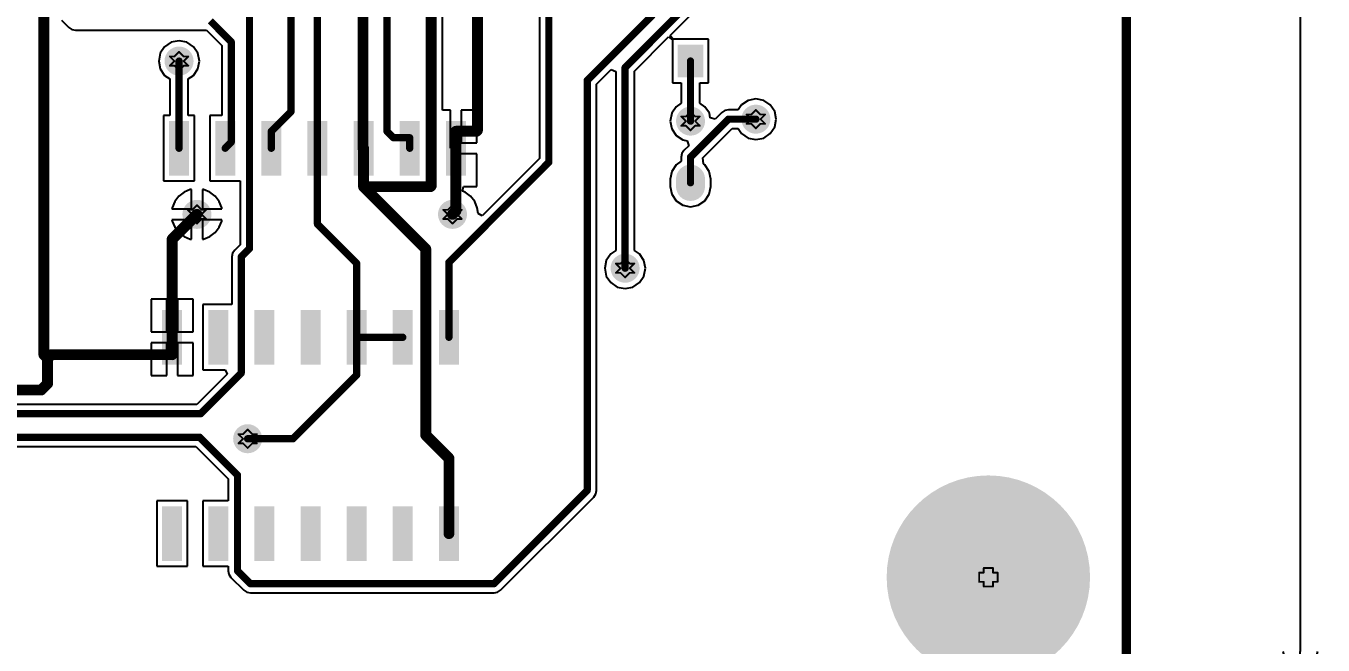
# Model space of a CAD drawing. Header units: millimetres. Extents: x 13 to 607, y 0 to 420.
# Drawn here: x 202 to 273.4, y 229.5 to 263.5 of the extents above; entities that cross this region are included whole.
import ezdxf

# ---------------------------------------------------------------- set-up
doc = ezdxf.new("R2010")
doc.units = ezdxf.units.MM
for name, color, linetype in [('DrillDrawing', 1, 'Continuous'), ('Mechanical1', 6, 'Continuous'), ('PadHoleLayer', 156, 'Continuous'), ('TopLayer', 1, 'Continuous')]:
    doc.layers.add(name, color=color, linetype=linetype)
doc.styles.get("Standard").update_dxf_attribs({"font": 'arial.ttf'})
doc.dimstyles.new('ISO-25', dxfattribs={"dimtxt": 2.5, "dimasz": 3.5, "dimexe": 1.25, "dimexo": 0.625, "dimtad": 1, "dimtxsty": 'Standard', "dimblk": 'OPEN30', "dimcen": 2.5, "dimadec": 0, "dimazin": 0, "dimtfac": 1, "dimtmove": 0, "dimatfit": 3, "dimfxl": 1, "dimarcsym": 0})

# ---------------------------------------------------------------- blocks, each defined once
blk = doc.blocks.new('_Open30')
at = {"color": 0, "linetype": 'ByBlock', "lineweight": -2}
for p, q in [((-1, 0.268), (0, 0)), ((0, 0), (-1, -0.268)), ((0, 0), (-1, 0))]:
    blk.add_line(p, q, dxfattribs=at)
blk = doc.blocks.new('*D21')
at = {"color": 0, "lineweight": -2, "transparency": 16777216}
for p, q in [((263.187, 357.495), (273.379, 357.495)), ((272.129, 353.995), (272.129, 229.135)), ((263.187, 225.635), (273.379, 225.635))]:
    blk.add_line(p, q, dxfattribs=at)
at = {"layer": 'Defpoints', "color": 0, "transparency": 16777216}
for p in [(262.562, 357.495), (262.562, 225.635), (272.129, 225.635)]:
    blk.add_point(p, dxfattribs=at)
at = {"color": 0, "lineweight": -2, "transparency": 16777216, "xscale": 3.5, "yscale": 3.5, "zscale": 3.5}
for p, rotation in [((272.129, 357.495), 90), ((272.129, 225.635), 270)]:
    blk.add_blockref('_Open30', p, dxfattribs=dict(at, rotation=rotation))
at = {"color": 0, "transparency": 16777216, "insert": (268.629, 291.565), "char_height": 2.5, "attachment_point": 5, "rotation": 90}
blk.add_mtext('{\\fGOST type A|b0|i1|c204|p34;\\H2x;66±0,1}', dxfattribs=at)

msp = doc.modelspace()

# ---------------------------------------------------------------- hatches: boundary and pattern name
at = {"layer": 'PadHoleLayer'}
h = msp.add_hatch(color=156, dxfattribs=at)
edge = h.paths.add_edge_path()
edge.add_arc((254.97, 233.227), 3.197, 0, 360)
at = {"layer": 'TopLayer'}
h = msp.add_hatch(color=1, dxfattribs=at)
edge = h.paths.add_edge_path()
edge.add_arc((210.457, 261.592), 0.799, 0, 360)
for points in [[(239.287, 260.698), (237.888, 260.698), (237.888, 262.496), (239.287, 262.496)], [(211.007, 255.303), (209.908, 255.303), (209.908, 258.3), (211.007, 258.3)], [(213.544, 255.303), (212.445, 255.303), (212.445, 258.3), (213.544, 258.3)], [(216.081, 255.303), (214.983, 255.303), (214.983, 258.3), (216.081, 258.3)], [(218.619, 255.303), (217.52, 255.303), (217.52, 258.3), (218.619, 258.3)], [(221.156, 255.303), (220.057, 255.303), (220.057, 258.3), (221.156, 258.3)], [(223.693, 255.303), (222.594, 255.303), (222.594, 258.3), (223.693, 258.3)], [(226.231, 255.303), (225.132, 255.303), (225.132, 258.3), (226.231, 258.3)], [(209.528, 247.911), (210.627, 247.911), (210.627, 244.914), (209.528, 244.914)], [(212.066, 247.911), (213.164, 247.911), (213.164, 244.914), (212.066, 244.914)], [(214.603, 247.911), (215.702, 247.911), (215.702, 244.914), (214.603, 244.914)], [(217.14, 247.911), (218.239, 247.911), (218.239, 244.914), (217.14, 244.914)], [(219.678, 247.911), (220.776, 247.911), (220.776, 244.914), (219.678, 244.914)], [(222.215, 247.911), (223.314, 247.911), (223.314, 244.914), (222.215, 244.914)], [(224.752, 247.911), (225.851, 247.911), (225.851, 244.914), (224.752, 244.914)], [(209.528, 237.123), (210.627, 237.123), (210.627, 234.126), (209.528, 234.126)], [(212.066, 237.123), (213.164, 237.123), (213.164, 234.126), (212.066, 234.126)], [(214.603, 237.123), (215.702, 237.123), (215.702, 234.126), (214.603, 234.126)], [(217.14, 237.123), (218.239, 237.123), (218.239, 234.126), (217.14, 234.126)], [(219.678, 237.123), (220.776, 237.123), (220.776, 234.126), (219.678, 234.126)], [(222.215, 237.123), (223.314, 237.123), (223.314, 234.126), (222.215, 234.126)], [(224.752, 237.123), (225.851, 237.123), (225.851, 234.126), (224.752, 234.126)]]:
    msp.add_hatch(color=1, dxfattribs=at).paths.add_polyline_path(points)
h = msp.add_hatch(color=1, dxfattribs=at)
edge = h.paths.add_edge_path()
edge.add_arc((238.589, 258.293), 0.799, 0, 360)
h = msp.add_hatch(color=1, dxfattribs=at)
edge = h.paths.add_edge_path()
edge.add_arc((242.184, 258.4), 0.799, 0, 360)
h = msp.add_hatch(color=1, dxfattribs=at)
edge = h.paths.add_edge_path()
edge.add_arc((238.588, 255.103), 0.799, 0, 180)
edge.add_line((237.788, 255.103), (237.788, 254.704))
edge.add_arc((238.588, 254.704), 0.799, 180, 360)
edge.add_line((239.387, 254.704), (239.387, 255.103))
h = msp.add_hatch(color=1, dxfattribs=at)
edge = h.paths.add_edge_path()
edge.add_arc((211.44, 253.168), 0.799, 0, 360)
h = msp.add_hatch(color=1, dxfattribs=at)
edge = h.paths.add_edge_path()
edge.add_arc((225.497, 253.168), 0.799, 0, 360)
h = msp.add_hatch(color=1, dxfattribs=at)
edge = h.paths.add_edge_path()
edge.add_arc((234.991, 250.209), 0.799, 0, 360)
h = msp.add_hatch(color=1, dxfattribs=at)
edge = h.paths.add_edge_path()
edge.add_arc((214.231, 240.837), 0.799, 0, 360)
h = msp.add_hatch(color=1, dxfattribs=at)
edge = h.paths.add_edge_path()
edge.add_arc((254.97, 233.227), 5.594, 0, 360)

# ---------------------------------------------------------------- linework, layer by layer
at = {"layer": 'DrillDrawing', "const_width": 0.101}
for points in [[(209.95, 261.846), (210.204, 261.592)], [(209.95, 261.846), (210.204, 261.846)], [(210.204, 261.846), (210.457, 262.099)], [(210.457, 262.099), (210.711, 261.846)], [(210.711, 261.846), (210.965, 261.846)], [(210.711, 261.592), (210.965, 261.846)], [(209.95, 261.338), (210.204, 261.592)], [(209.95, 261.338), (210.204, 261.338)], [(210.204, 261.338), (210.457, 261.084)], [(210.457, 261.084), (210.711, 261.338)], [(210.711, 261.592), (210.965, 261.338)], [(210.711, 261.338), (210.965, 261.338)], [(238.082, 258.547), (238.335, 258.293)], [(238.082, 258.547), (238.335, 258.547)], [(238.082, 258.04), (238.335, 258.293)], [(238.335, 258.547), (238.589, 258.801)], [(238.589, 258.801), (238.843, 258.547)], [(238.843, 258.547), (239.097, 258.547)], [(238.843, 258.293), (239.097, 258.547)], [(238.843, 258.293), (239.097, 258.04)], [(241.676, 258.654), (241.93, 258.4)], [(241.676, 258.654), (241.93, 258.654)], [(241.676, 258.146), (241.93, 258.4)], [(241.93, 258.654), (242.184, 258.907)], [(242.184, 258.907), (242.437, 258.654)], [(242.437, 258.654), (242.691, 258.654)], [(242.437, 258.4), (242.691, 258.654)], [(242.437, 258.4), (242.691, 258.146)], [(238.082, 258.04), (238.335, 258.04)], [(238.335, 258.04), (238.589, 257.786)], [(238.589, 257.786), (238.843, 258.04)], [(238.843, 258.04), (239.097, 258.04)], [(241.676, 258.146), (241.93, 258.146)], [(241.93, 258.146), (242.184, 257.893)], [(242.184, 257.893), (242.437, 258.146)], [(242.437, 258.146), (242.691, 258.146)], [(210.932, 253.422), (211.186, 253.168)], [(210.932, 253.422), (211.186, 253.422)], [(211.186, 253.422), (211.44, 253.675)], [(211.44, 253.675), (211.694, 253.422)], [(211.694, 253.422), (211.947, 253.422)], [(211.694, 253.168), (211.947, 253.422)], [(224.989, 253.422), (225.243, 253.168)], [(224.989, 253.422), (225.243, 253.422)], [(225.243, 253.422), (225.497, 253.675)], [(225.497, 253.675), (225.75, 253.422)], [(225.75, 253.422), (226.004, 253.422)], [(225.75, 253.168), (226.004, 253.422)], [(210.932, 252.914), (211.186, 253.168)], [(210.932, 252.914), (211.186, 252.914)], [(211.186, 252.914), (211.44, 252.66)], [(211.44, 252.66), (211.694, 252.914)], [(211.694, 253.168), (211.947, 252.914)], [(211.694, 252.914), (211.947, 252.914)], [(224.989, 252.914), (225.243, 253.168)], [(224.989, 252.914), (225.243, 252.914)], [(225.243, 252.914), (225.497, 252.66)], [(225.497, 252.66), (225.75, 252.914)], [(225.75, 253.168), (226.004, 252.914)], [(225.75, 252.914), (226.004, 252.914)], [(234.484, 250.462), (234.738, 250.209)], [(234.484, 250.462), (234.738, 250.462)], [(234.738, 250.462), (234.991, 250.716)], [(234.991, 250.716), (235.245, 250.462)], [(235.245, 250.462), (235.499, 250.462)], [(235.245, 250.209), (235.499, 250.462)], [(234.484, 249.955), (234.738, 250.209)], [(234.484, 249.955), (234.738, 249.955)], [(234.738, 249.955), (234.991, 249.701)], [(234.991, 249.701), (235.245, 249.955)], [(235.245, 250.209), (235.499, 249.955)], [(235.245, 249.955), (235.499, 249.955)], [(213.723, 241.09), (213.977, 240.837)], [(213.723, 241.09), (213.977, 241.09)], [(213.977, 241.09), (214.231, 241.344)], [(214.231, 241.344), (214.485, 241.09)], [(214.485, 241.09), (214.738, 241.09)], [(214.485, 240.837), (214.738, 241.09)], [(213.723, 240.583), (213.977, 240.837)], [(213.723, 240.583), (213.977, 240.583)], [(213.977, 240.583), (214.231, 240.329)], [(214.231, 240.329), (214.485, 240.583)], [(214.485, 240.837), (214.738, 240.583)], [(214.485, 240.583), (214.738, 240.583)], [(254.463, 232.973), (254.463, 233.48)], [(254.463, 233.48), (254.716, 233.48)], [(254.716, 233.48), (254.716, 233.734)], [(254.716, 233.734), (255.224, 233.734)], [(255.224, 233.48), (255.224, 233.734)], [(255.224, 233.48), (255.478, 233.48)], [(255.478, 232.973), (255.478, 233.48)], [(254.463, 232.973), (254.716, 232.973)], [(254.716, 232.719), (254.716, 232.973)], [(254.716, 232.719), (255.224, 232.719)], [(255.224, 232.973), (255.478, 232.973)], [(255.224, 232.719), (255.224, 232.973)]]:
    msp.add_lwpolyline(points, dxfattribs=at)
at = {"layer": 'DrillDrawing', "const_width": 0.0507}
for points in [[(209.924, 261.846, 1), (209.975, 261.846, 1)], [(209.924, 261.846, 1), (209.975, 261.846, 1)], [(210.178, 261.846, 1), (210.229, 261.846, 1)], [(210.178, 261.846, 1), (210.229, 261.846, 1)], [(210.432, 262.099, 1), (210.483, 262.099, 1)], [(210.432, 262.099, 1), (210.483, 262.099, 1)], [(210.686, 261.846, 1), (210.736, 261.846, 1)], [(210.686, 261.846, 1), (210.736, 261.846, 1)], [(210.939, 261.846, 1), (210.99, 261.846, 1)], [(210.939, 261.846, 1), (210.99, 261.846, 1)], [(209.924, 261.338, 1), (209.975, 261.338, 1)], [(209.924, 261.338, 1), (209.975, 261.338, 1)], [(210.178, 261.592, 1), (210.229, 261.592, 1)], [(210.178, 261.592, 1), (210.229, 261.592, 1)], [(210.178, 261.338, 1), (210.229, 261.338, 1)], [(210.178, 261.338, 1), (210.229, 261.338, 1)], [(210.432, 261.084, 1), (210.483, 261.084, 1)], [(210.432, 261.084, 1), (210.483, 261.084, 1)], [(210.686, 261.592, 1), (210.736, 261.592, 1)], [(210.686, 261.592, 1), (210.736, 261.592, 1)], [(210.686, 261.338, 1), (210.736, 261.338, 1)], [(210.686, 261.338, 1), (210.736, 261.338, 1)], [(210.939, 261.338, 1), (210.99, 261.338, 1)], [(210.939, 261.338, 1), (210.99, 261.338, 1)], [(238.056, 258.547, 1), (238.107, 258.547, 1)], [(238.056, 258.547, 1), (238.107, 258.547, 1)], [(238.31, 258.547, 1), (238.361, 258.547, 1)], [(238.31, 258.547, 1), (238.361, 258.547, 1)], [(238.31, 258.293, 1), (238.361, 258.293, 1)], [(238.31, 258.293, 1), (238.361, 258.293, 1)], [(238.564, 258.801, 1), (238.615, 258.801, 1)], [(238.564, 258.801, 1), (238.615, 258.801, 1)], [(238.817, 258.547, 1), (238.868, 258.547, 1)], [(238.817, 258.547, 1), (238.868, 258.547, 1)], [(238.817, 258.293, 1), (238.868, 258.293, 1)], [(238.817, 258.293, 1), (238.868, 258.293, 1)], [(239.071, 258.547, 1), (239.122, 258.547, 1)], [(239.071, 258.547, 1), (239.122, 258.547, 1)], [(241.651, 258.654, 1), (241.702, 258.654, 1)], [(241.651, 258.654, 1), (241.702, 258.654, 1)], [(241.905, 258.654, 1), (241.955, 258.654, 1)], [(241.905, 258.654, 1), (241.955, 258.654, 1)], [(241.905, 258.4, 1), (241.955, 258.4, 1)], [(241.905, 258.4, 1), (241.955, 258.4, 1)], [(242.158, 258.907, 1), (242.209, 258.907, 1)], [(242.158, 258.907, 1), (242.209, 258.907, 1)], [(242.412, 258.654, 1), (242.463, 258.654, 1)], [(242.412, 258.654, 1), (242.463, 258.654, 1)], [(242.412, 258.4, 1), (242.463, 258.4, 1)], [(242.412, 258.4, 1), (242.463, 258.4, 1)], [(242.666, 258.654, 1), (242.717, 258.654, 1)], [(242.666, 258.654, 1), (242.717, 258.654, 1)], [(238.056, 258.04, 1), (238.107, 258.04, 1)], [(238.056, 258.04, 1), (238.107, 258.04, 1)], [(238.31, 258.04, 1), (238.361, 258.04, 1)], [(238.31, 258.04, 1), (238.361, 258.04, 1)], [(238.564, 257.786, 1), (238.615, 257.786, 1)], [(238.564, 257.786, 1), (238.615, 257.786, 1)], [(238.817, 258.04, 1), (238.868, 258.04, 1)], [(238.817, 258.04, 1), (238.868, 258.04, 1)], [(239.071, 258.04, 1), (239.122, 258.04, 1)], [(239.071, 258.04, 1), (239.122, 258.04, 1)], [(241.651, 258.146, 1), (241.702, 258.146, 1)], [(241.651, 258.146, 1), (241.702, 258.146, 1)], [(241.905, 258.146, 1), (241.955, 258.146, 1)], [(241.905, 258.146, 1), (241.955, 258.146, 1)], [(242.158, 257.893, 1), (242.209, 257.893, 1)], [(242.158, 257.893, 1), (242.209, 257.893, 1)], [(242.412, 258.146, 1), (242.463, 258.146, 1)], [(242.412, 258.146, 1), (242.463, 258.146, 1)], [(242.666, 258.146, 1), (242.717, 258.146, 1)], [(242.666, 258.146, 1), (242.717, 258.146, 1)], [(210.907, 253.422, 1), (210.958, 253.422, 1)], [(210.907, 253.422, 1), (210.958, 253.422, 1)], [(211.161, 253.422, 1), (211.212, 253.422, 1)], [(211.161, 253.422, 1), (211.212, 253.422, 1)], [(211.415, 253.675, 1), (211.465, 253.675, 1)], [(211.415, 253.675, 1), (211.465, 253.675, 1)], [(211.668, 253.422, 1), (211.719, 253.422, 1)], [(211.668, 253.422, 1), (211.719, 253.422, 1)], [(211.922, 253.422, 1), (211.973, 253.422, 1)], [(211.922, 253.422, 1), (211.973, 253.422, 1)], [(224.964, 253.422, 1), (225.015, 253.422, 1)], [(224.964, 253.422, 1), (225.015, 253.422, 1)], [(225.217, 253.422, 1), (225.268, 253.422, 1)], [(225.217, 253.422, 1), (225.268, 253.422, 1)], [(225.471, 253.675, 1), (225.522, 253.675, 1)], [(225.471, 253.675, 1), (225.522, 253.675, 1)], [(225.725, 253.422, 1), (225.776, 253.422, 1)], [(225.725, 253.422, 1), (225.776, 253.422, 1)], [(225.979, 253.422, 1), (226.029, 253.422, 1)], [(225.979, 253.422, 1), (226.029, 253.422, 1)], [(210.907, 252.914, 1), (210.958, 252.914, 1)], [(210.907, 252.914, 1), (210.958, 252.914, 1)], [(211.161, 253.168, 1), (211.212, 253.168, 1)], [(211.161, 253.168, 1), (211.212, 253.168, 1)], [(211.161, 252.914, 1), (211.212, 252.914, 1)], [(211.161, 252.914, 1), (211.212, 252.914, 1)], [(211.415, 252.66, 1), (211.465, 252.66, 1)], [(211.415, 252.66, 1), (211.465, 252.66, 1)], [(211.668, 253.168, 1), (211.719, 253.168, 1)], [(211.668, 253.168, 1), (211.719, 253.168, 1)], [(211.668, 252.914, 1), (211.719, 252.914, 1)], [(211.668, 252.914, 1), (211.719, 252.914, 1)], [(211.922, 252.914, 1), (211.973, 252.914, 1)], [(211.922, 252.914, 1), (211.973, 252.914, 1)], [(224.964, 252.914, 1), (225.015, 252.914, 1)], [(224.964, 252.914, 1), (225.015, 252.914, 1)], [(225.217, 253.168, 1), (225.268, 253.168, 1)], [(225.217, 253.168, 1), (225.268, 253.168, 1)], [(225.217, 252.914, 1), (225.268, 252.914, 1)], [(225.217, 252.914, 1), (225.268, 252.914, 1)], [(225.471, 252.66, 1), (225.522, 252.66, 1)], [(225.471, 252.66, 1), (225.522, 252.66, 1)], [(225.725, 253.168, 1), (225.776, 253.168, 1)], [(225.725, 253.168, 1), (225.776, 253.168, 1)], [(225.725, 252.914, 1), (225.776, 252.914, 1)], [(225.725, 252.914, 1), (225.776, 252.914, 1)], [(225.979, 252.914, 1), (226.029, 252.914, 1)], [(225.979, 252.914, 1), (226.029, 252.914, 1)], [(234.459, 250.462, 1), (234.509, 250.462, 1)], [(234.459, 250.462, 1), (234.509, 250.462, 1)], [(234.712, 250.462, 1), (234.763, 250.462, 1)], [(234.712, 250.462, 1), (234.763, 250.462, 1)], [(234.966, 250.716, 1), (235.017, 250.716, 1)], [(234.966, 250.716, 1), (235.017, 250.716, 1)], [(235.22, 250.462, 1), (235.27, 250.462, 1)], [(235.22, 250.462, 1), (235.27, 250.462, 1)], [(235.473, 250.462, 1), (235.524, 250.462, 1)], [(235.473, 250.462, 1), (235.524, 250.462, 1)], [(234.459, 249.955, 1), (234.509, 249.955, 1)], [(234.459, 249.955, 1), (234.509, 249.955, 1)], [(234.712, 250.209, 1), (234.763, 250.209, 1)], [(234.712, 250.209, 1), (234.763, 250.209, 1)], [(234.712, 249.955, 1), (234.763, 249.955, 1)], [(234.712, 249.955, 1), (234.763, 249.955, 1)], [(234.966, 249.701, 1), (235.017, 249.701, 1)], [(234.966, 249.701, 1), (235.017, 249.701, 1)], [(235.22, 250.209, 1), (235.27, 250.209, 1)], [(235.22, 250.209, 1), (235.27, 250.209, 1)], [(235.22, 249.955, 1), (235.27, 249.955, 1)], [(235.22, 249.955, 1), (235.27, 249.955, 1)], [(235.473, 249.955, 1), (235.524, 249.955, 1)], [(235.473, 249.955, 1), (235.524, 249.955, 1)], [(213.698, 241.09, 1), (213.749, 241.09, 1)], [(213.698, 241.09, 1), (213.749, 241.09, 1)], [(213.952, 241.09, 1), (214.003, 241.09, 1)], [(213.952, 241.09, 1), (214.003, 241.09, 1)], [(214.206, 241.344, 1), (214.256, 241.344, 1)], [(214.206, 241.344, 1), (214.256, 241.344, 1)], [(214.459, 241.09, 1), (214.51, 241.09, 1)], [(214.459, 241.09, 1), (214.51, 241.09, 1)], [(214.713, 241.09, 1), (214.764, 241.09, 1)], [(214.713, 241.09, 1), (214.764, 241.09, 1)], [(213.698, 240.583, 1), (213.749, 240.583, 1)], [(213.698, 240.583, 1), (213.749, 240.583, 1)], [(213.952, 240.837, 1), (214.003, 240.837, 1)], [(213.952, 240.837, 1), (214.003, 240.837, 1)], [(213.952, 240.583, 1), (214.003, 240.583, 1)], [(213.952, 240.583, 1), (214.003, 240.583, 1)], [(214.459, 240.837, 1), (214.51, 240.837, 1)], [(214.459, 240.837, 1), (214.51, 240.837, 1)], [(214.459, 240.583, 1), (214.51, 240.583, 1)], [(214.459, 240.583, 1), (214.51, 240.583, 1)], [(214.713, 240.583, 1), (214.764, 240.583, 1)], [(214.713, 240.583, 1), (214.764, 240.583, 1)], [(214.206, 240.329, 1), (214.256, 240.329, 1)], [(214.206, 240.329, 1), (214.256, 240.329, 1)], [(254.437, 233.48, 1), (254.488, 233.48, 1)], [(254.437, 233.48, 1), (254.488, 233.48, 1)], [(254.691, 233.734, 1), (254.742, 233.734, 1)], [(254.691, 233.734, 1), (254.742, 233.734, 1)], [(254.691, 233.48, 1), (254.742, 233.48, 1)], [(254.691, 233.48, 1), (254.742, 233.48, 1)], [(255.199, 233.734, 1), (255.249, 233.734, 1)], [(255.199, 233.734, 1), (255.249, 233.734, 1)], [(255.199, 233.48, 1), (255.249, 233.48, 1)], [(255.199, 233.48, 1), (255.249, 233.48, 1)], [(255.452, 233.48, 1), (255.503, 233.48, 1)], [(255.452, 233.48, 1), (255.503, 233.48, 1)], [(254.437, 232.973, 1), (254.488, 232.973, 1)], [(254.437, 232.973, 1), (254.488, 232.973, 1)], [(254.691, 232.973, 1), (254.742, 232.973, 1)], [(254.691, 232.973, 1), (254.742, 232.973, 1)], [(254.691, 232.719, 1), (254.742, 232.719, 1)], [(254.691, 232.719, 1), (254.742, 232.719, 1)], [(255.199, 232.973, 1), (255.249, 232.973, 1)], [(255.199, 232.973, 1), (255.249, 232.973, 1)], [(255.199, 232.719, 1), (255.249, 232.719, 1)], [(255.199, 232.719, 1), (255.249, 232.719, 1)], [(255.452, 232.973, 1), (255.503, 232.973, 1)], [(255.452, 232.973, 1), (255.503, 232.973, 1)]]:
    msp.add_lwpolyline(points, format="xyb", close=True, dxfattribs=at)
at = {"layer": 'Mechanical1', "const_width": 0.507}
msp.add_lwpolyline([(262.562, 225.635), (262.562, 357.495)], dxfattribs=at)
at = {"layer": 'TopLayer'}
for p, q in [((262.562, 357.495), (262.562, 231.628)), ((230.287, 275.124), (230.287, 256.241)), ((237.466, 262.998), (244.742, 270.274)), ((224.941, 258.899), (224.941, 265.792)), ((203.997, 263.842), (204.396, 263.443)), ((204.396, 263.443), (204.561, 263.332)), ((204.561, 263.332), (204.756, 263.294)), ((204.756, 263.294), (211.968, 263.294)), ((211.968, 263.294), (212.818, 262.443)), ((210.029, 262.627), (209.665, 262.384)), ((210.457, 262.712), (210.029, 262.627)), ((210.886, 262.627), (210.457, 262.712)), ((211.25, 262.384), (210.886, 262.627)), ((235.501, 261.033), (237.386, 262.918)), ((237.386, 262.918), (237.589, 262.762)), ((237.622, 262.795), (237.466, 262.998)), ((237.589, 262.762), (237.589, 262.555)), ((237.589, 262.555), (237.589, 260.398)), ((237.84, 262.795), (237.622, 262.795)), ((239.586, 262.795), (237.84, 262.795)), ((239.586, 260.398), (239.586, 262.795)), ((209.422, 262.021), (209.337, 261.592)), ((209.665, 262.384), (209.422, 262.021)), ((211.492, 262.021), (211.25, 262.384)), ((211.578, 261.592), (211.492, 262.021)), ((212.818, 262.443), (212.818, 258.6)), ((209.337, 261.592), (209.422, 261.163)), ((209.422, 261.163), (209.665, 260.8)), ((211.25, 260.8), (211.492, 261.163)), ((211.492, 261.163), (211.578, 261.592)), ((233.415, 260.315), (234.228, 261.129)), ((234.228, 261.129), (234.482, 261.024)), ((209.665, 260.8), (209.948, 260.611)), ((209.948, 260.611), (209.948, 258.6)), ((210.967, 260.611), (211.25, 260.8)), ((210.967, 258.6), (210.967, 260.611)), ((234.482, 261.024), (234.482, 251.19)), ((235.501, 251.19), (235.501, 261.033)), ((233.415, 237.995), (233.415, 260.315)), ((237.589, 260.398), (238.078, 260.398)), ((238.078, 260.398), (238.078, 259.274)), ((239.097, 259.276), (239.097, 260.398)), ((239.097, 260.398), (239.586, 260.398)), ((237.797, 259.086), (237.554, 258.722)), ((238.078, 259.274), (237.797, 259.086)), ((239.381, 259.086), (239.097, 259.276)), ((239.624, 258.722), (239.381, 259.086)), ((241.392, 259.192), (241.202, 258.909)), ((241.755, 259.435), (241.392, 259.192)), ((242.184, 259.52), (241.755, 259.435)), ((242.612, 259.435), (242.184, 259.52)), ((242.976, 259.192), (242.612, 259.435)), ((243.219, 258.829), (242.976, 259.192)), ((209.948, 258.6), (209.608, 258.6)), ((209.608, 258.6), (209.608, 255.004)), ((211.306, 258.6), (210.967, 258.6)), ((211.306, 255.004), (211.306, 258.6)), ((212.818, 258.6), (212.146, 258.6)), ((212.146, 258.6), (212.146, 255.004)), ((225.382, 258.899), (224.941, 258.899)), ((225.382, 256.802), (225.382, 258.899)), ((226.83, 258.899), (225.981, 258.899)), ((225.981, 258.899), (225.981, 257.101)), ((226.83, 257.101), (226.83, 258.899)), ((237.554, 258.722), (237.469, 258.293)), ((237.469, 258.293), (237.554, 257.865)), ((239.673, 258.478), (239.624, 258.722)), ((239.948, 258.395), (239.673, 258.478)), ((240.313, 258.76), (239.948, 258.395)), ((240.478, 258.871), (240.313, 258.76)), ((240.673, 258.909), (240.478, 258.871)), ((241.202, 258.909), (240.673, 258.909)), ((243.304, 258.4), (243.219, 258.829)), ((243.219, 257.971), (243.304, 258.4)), ((237.554, 257.865), (237.797, 257.501)), ((239.269, 256.275), (240.884, 257.891)), ((240.884, 257.891), (241.202, 257.891)), ((241.202, 257.891), (241.392, 257.608)), ((241.392, 257.608), (241.755, 257.365)), ((242.612, 257.365), (242.976, 257.608)), ((242.976, 257.608), (243.219, 257.971)), ((225.981, 257.101), (226.83, 257.101)), ((237.797, 257.501), (238.16, 257.258)), ((238.16, 257.258), (238.404, 257.21)), ((238.488, 256.934), (238.227, 256.674)), ((238.404, 257.21), (238.488, 256.934)), ((241.755, 257.365), (242.184, 257.28)), ((242.184, 257.28), (242.612, 257.365)), ((225.681, 256.802), (225.382, 256.802)), ((225.681, 256.502), (225.681, 256.802)), ((226.83, 256.502), (225.681, 256.502)), ((226.83, 254.704), (226.83, 256.502)), ((230.287, 256.241), (227.126, 253.081)), ((238.117, 256.509), (238.078, 256.314)), ((238.078, 256.314), (238.078, 256.085)), ((238.227, 256.674), (238.117, 256.509)), ((239.301, 255.948), (239.269, 256.275)), ((237.552, 255.532), (237.467, 255.103)), ((237.795, 255.896), (237.552, 255.532)), ((238.078, 256.085), (237.795, 255.896)), ((239.38, 255.896), (239.301, 255.948)), ((239.623, 255.532), (239.38, 255.896)), ((239.708, 255.103), (239.623, 255.532)), ((209.608, 255.004), (211.306, 255.004)), ((212.146, 255.004), (213.823, 255.004)), ((213.823, 255.004), (213.823, 251.501)), ((226.056, 254.45), (226.106, 254.704)), ((226.106, 254.704), (226.83, 254.704)), ((237.467, 255.103), (237.467, 254.704)), ((237.467, 254.704), (237.552, 254.275)), ((239.623, 254.275), (239.708, 254.704)), ((239.708, 254.704), (239.708, 255.103)), ((210.442, 254.165), (210.218, 253.873)), ((210.735, 254.39), (210.442, 254.165)), ((211.075, 254.53), (210.735, 254.39)), ((211.14, 254.539), (211.075, 254.53)), ((211.14, 253.468), (211.14, 254.539)), ((211.805, 254.53), (211.74, 254.539)), ((211.74, 254.539), (211.74, 253.468)), ((212.145, 254.39), (211.805, 254.53)), ((212.437, 254.165), (212.145, 254.39)), ((212.661, 253.873), (212.437, 254.165)), ((226.202, 254.39), (226.056, 254.45)), ((226.494, 254.165), (226.202, 254.39)), ((226.718, 253.873), (226.494, 254.165)), ((237.552, 254.275), (237.795, 253.912)), ((239.38, 253.912), (239.623, 254.275)), ((210.077, 253.533), (210.069, 253.468)), ((210.069, 253.468), (211.14, 253.468)), ((210.218, 253.873), (210.077, 253.533)), ((211.74, 253.468), (212.811, 253.468)), ((212.802, 253.533), (212.661, 253.873)), ((212.811, 253.468), (212.802, 253.533)), ((226.859, 253.533), (226.718, 253.873)), ((226.901, 253.214), (226.859, 253.533)), ((237.795, 253.912), (238.159, 253.669)), ((238.159, 253.669), (238.588, 253.584)), ((238.588, 253.584), (239.016, 253.669)), ((239.016, 253.669), (239.38, 253.912)), ((211.14, 252.868), (210.069, 252.868)), ((210.069, 252.868), (210.077, 252.803)), ((210.077, 252.803), (210.218, 252.463)), ((211.14, 251.797), (211.14, 252.868)), ((212.811, 252.868), (211.74, 252.868)), ((211.74, 252.868), (211.74, 251.797)), ((212.661, 252.463), (212.802, 252.803)), ((212.802, 252.803), (212.811, 252.868)), ((227.126, 253.081), (226.901, 253.214)), ((210.218, 252.463), (210.442, 252.171)), ((210.442, 252.171), (210.735, 251.946)), ((210.735, 251.946), (211.075, 251.805)), ((211.805, 251.805), (212.145, 251.946)), ((212.145, 251.946), (212.437, 252.171)), ((212.437, 252.171), (212.661, 252.463)), ((211.075, 251.805), (211.14, 251.797)), ((211.74, 251.797), (211.805, 251.805)), ((213.516, 251.194), (213.405, 251.029)), ((213.823, 251.501), (213.516, 251.194)), ((234.482, 251.19), (234.199, 251.001)), ((235.784, 251.001), (235.501, 251.19)), ((213.405, 251.029), (213.366, 250.834)), ((213.366, 250.834), (213.366, 248.211)), ((233.956, 250.637), (233.871, 250.209)), ((234.199, 251.001), (233.956, 250.637)), ((236.026, 250.637), (235.784, 251.001)), ((236.112, 250.209), (236.026, 250.637)), ((233.871, 250.209), (233.956, 249.78)), ((233.956, 249.78), (234.199, 249.416)), ((235.784, 249.416), (236.026, 249.78)), ((236.026, 249.78), (236.112, 250.209)), ((234.199, 249.416), (234.563, 249.174)), ((234.563, 249.174), (234.991, 249.088)), ((234.991, 249.088), (235.42, 249.174)), ((235.42, 249.174), (235.784, 249.416)), ((209.778, 248.51), (208.929, 248.51)), ((208.929, 248.51), (208.929, 246.712)), ((209.778, 246.712), (209.778, 248.51)), ((211.227, 248.51), (210.377, 248.51)), ((210.377, 248.51), (210.377, 246.712)), ((211.227, 246.712), (211.227, 248.51)), ((213.366, 248.211), (211.766, 248.211)), ((211.766, 248.211), (211.766, 244.615)), ((208.929, 246.712), (209.778, 246.712)), ((210.377, 246.712), (211.227, 246.712)), ((209.778, 246.113), (208.929, 246.113)), ((208.929, 246.113), (208.929, 244.315)), ((209.778, 244.315), (209.778, 246.113)), ((211.227, 246.113), (210.377, 246.113)), ((210.377, 246.113), (210.377, 244.315)), ((211.227, 244.315), (211.227, 246.113)), ((208.929, 244.315), (209.778, 244.315)), ((210.377, 244.315), (211.227, 244.315)), ((213.096, 244.38), (211.442, 242.726)), ((211.766, 244.615), (212.999, 244.615)), ((212.999, 244.615), (213.096, 244.38)), ((211.442, 242.726), (198.63, 242.726)), ((198.63, 240.409), (211.38, 240.409)), ((211.38, 240.409), (213.163, 238.626)), ((213.163, 238.626), (213.163, 237.422)), ((228.14, 232.509), (233.266, 237.635)), ((233.266, 237.635), (233.376, 237.8)), ((233.376, 237.8), (233.415, 237.995)), ((210.927, 237.422), (209.229, 237.422)), ((209.229, 237.422), (209.229, 233.826)), ((210.927, 233.826), (210.927, 237.422)), ((213.163, 237.422), (211.766, 237.422)), ((211.766, 237.422), (211.766, 233.826)), ((209.229, 233.826), (210.927, 233.826)), ((211.766, 233.826), (213.163, 233.826)), ((213.163, 233.826), (213.163, 233.58)), ((213.163, 233.58), (213.202, 233.385)), ((213.202, 233.385), (213.313, 233.22)), ((213.313, 233.22), (214.023, 232.509)), ((214.023, 232.509), (214.188, 232.399)), ((214.188, 232.399), (214.383, 232.36)), ((214.383, 232.36), (227.78, 232.36)), ((227.78, 232.36), (227.975, 232.399)), ((227.975, 232.399), (228.14, 232.509)), ((262.562, 231.628), (262.562, 225.635))]:
    msp.add_line(p, q, dxfattribs=at)
for points, const_width in [([(224.329, 254.741), (224.329, 297.101)], 0.599), ([(216.616, 258.819), (216.616, 293.613)], 0.4), ([(226.867, 257.786), (226.867, 292.649)], 0.599), ([(221.894, 257.735), (221.894, 285.521)], 0.4), ([(214.332, 251.29), (214.332, 280.825)], 0.4), ([(230.796, 256.03), (230.796, 275.124)], 0.4), ([(203.025, 245.45), (203.025, 271.54)], 0.599), ([(234.991, 261.244), (244.381, 270.634)], 0.4), ([(220.574, 256.802), (220.574, 264.992)], 0.599), ([(212.179, 263.803), (213.327, 262.654)], 0.4), ([(218.069, 256.802), (218.069, 264.466)], 0.4), ([(232.906, 260.526), (236.509, 264.129)], 0.4), ([(213.327, 257.134), (213.327, 262.654)], 0.4), ([(210.457, 256.802), (210.457, 261.592)], 0.4), ([(234.991, 250.209), (234.991, 261.244)], 0.4), ([(238.588, 258.295), (238.588, 261.597)], 0.4), ([(232.906, 237.995), (232.906, 260.526)], 0.4), ([(215.532, 257.735), (216.616, 258.819)], 0.4), ([(238.588, 256.314), (240.673, 258.4)], 0.4), ([(238.588, 258.295), (238.589, 258.293)], 0.4), ([(240.673, 258.4), (242.184, 258.4)], 0.4), ([(215.532, 256.802), (215.532, 257.735)], 0.4), ([(221.894, 257.735), (222.249, 257.38)], 0.4), ([(222.249, 257.38), (223.144, 257.38)], 0.4), ([(223.144, 256.802), (223.144, 257.38)], 0.4), ([(225.681, 257.735), (226.816, 257.735)], 0.599), ([(225.681, 256.802), (225.681, 257.735)], 0.599), ([(226.816, 257.735), (226.867, 257.786)], 0.599), ([(212.995, 256.802), (213.327, 257.134)], 0.4), ([(218.069, 252.636), (218.069, 256.802)], 0.4), ([(220.574, 256.802), (220.607, 256.802)], 0.599), ([(220.607, 254.741), (220.607, 256.802)], 0.599), ([(225.681, 253.353), (225.681, 256.802)], 0.599), ([(225.302, 250.536), (230.796, 256.03)], 0.4), ([(238.588, 254.904), (238.588, 256.314)], 0.4), ([(220.607, 254.69), (220.607, 254.741)], 0.599), ([(220.607, 254.741), (220.657, 254.69)], 0.599), ([(220.607, 254.69), (224.025, 251.272)], 0.599), ([(220.657, 254.69), (224.279, 254.69)], 0.599), ([(224.279, 254.69), (224.329, 254.741)], 0.599), ([(210.078, 251.806), (211.44, 253.168)], 0.599), ([(225.497, 253.168), (225.681, 253.353)], 0.599), ([(218.069, 252.636), (220.227, 250.478)], 0.4), ([(210.078, 246.413), (210.078, 251.806)], 0.599), ([(213.876, 250.834), (214.332, 251.29)], 0.4), ([(224.025, 241.04), (224.025, 251.272)], 0.599), ([(213.876, 244.44), (213.876, 250.834)], 0.4), ([(220.227, 246.413), (220.227, 250.478)], 0.4), ([(225.302, 246.413), (225.302, 250.536)], 0.4), ([(210.078, 245.455), (210.078, 246.413)], 0.599), ([(220.227, 244.338), (220.227, 246.413)], 0.4), ([(220.227, 246.413), (222.764, 246.413)], 0.4), ([(203.025, 245.45), (203.225, 245.25)], 0.599), ([(203.225, 245.25), (203.429, 245.455)], 0.599), ([(203.225, 243.867), (203.225, 245.25)], 0.599), ([(203.429, 245.455), (210.078, 245.455)], 0.599), ([(202.874, 243.516), (203.225, 243.867)], 0.599), ([(211.653, 242.217), (213.876, 244.44)], 0.4), ([(216.726, 240.837), (220.227, 244.338)], 0.4), ([(196.632, 243.516), (202.874, 243.516)], 0.599), ([(196.632, 242.217), (211.653, 242.217)], 0.4), ([(224.025, 241.04), (225.302, 239.763)], 0.599), ([(196.632, 240.919), (211.591, 240.919)], 0.4), ([(211.591, 240.919), (213.673, 238.837)], 0.4), ([(214.231, 240.837), (216.726, 240.837)], 0.4), ([(225.302, 235.624), (225.302, 239.763)], 0.599), ([(213.673, 233.58), (213.673, 238.837)], 0.4), ([(227.78, 232.869), (232.906, 237.995)], 0.4), ([(213.673, 233.58), (214.383, 232.869)], 0.4), ([(214.383, 232.869), (227.78, 232.869)], 0.4)]:
    msp.add_lwpolyline(points, dxfattribs=dict(at, const_width=const_width))
for points, const_width in [([(213.227, 262.654, 1), (213.427, 262.654, 1)], 0.2), ([(213.227, 262.654, 1), (213.427, 262.654, 1)], 0.2), ([(210.357, 261.592, 1), (210.557, 261.592, 1)], 0.2), ([(234.891, 261.244, 1), (235.091, 261.244, 1)], 0.2), ([(234.891, 261.244, 1), (235.091, 261.244, 1)], 0.2), ([(238.488, 261.597, 1), (238.687, 261.597, 1)], 0.2), ([(232.806, 260.526, 1), (233.005, 260.526, 1)], 0.2), ([(232.806, 260.526, 1), (233.005, 260.526, 1)], 0.2), ([(216.516, 258.819, 1), (216.716, 258.819, 1)], 0.2), ([(216.516, 258.819, 1), (216.716, 258.819, 1)], 0.2), ([(238.488, 258.295, 1), (238.687, 258.295, 1)], 0.2), ([(238.488, 258.295, 1), (238.687, 258.295, 1)], 0.2), ([(238.489, 258.293, 1), (238.689, 258.293, 1)], 0.2), ([(240.573, 258.4, 1), (240.773, 258.4, 1)], 0.2), ([(240.573, 258.4, 1), (240.773, 258.4, 1)], 0.2), ([(242.084, 258.4, 1), (242.284, 258.4, 1)], 0.2), ([(215.432, 257.735, 1), (215.632, 257.735, 1)], 0.2), ([(215.432, 257.735, 1), (215.632, 257.735, 1)], 0.2), ([(221.794, 257.735, 1), (221.994, 257.735, 1)], 0.2), ([(221.794, 257.735, 1), (221.994, 257.735, 1)], 0.2), ([(222.149, 257.38, 1), (222.349, 257.38, 1)], 0.2), ([(222.149, 257.38, 1), (222.349, 257.38, 1)], 0.2), ([(223.044, 257.38, 1), (223.244, 257.38, 1)], 0.2), ([(223.044, 257.38, 1), (223.244, 257.38, 1)], 0.2), ([(225.531, 257.735, 1), (225.831, 257.735, 1)], 0.3), ([(225.531, 257.735, 1), (225.831, 257.735, 1)], 0.3), ([(226.666, 257.735, 1), (226.966, 257.735, 1)], 0.3), ([(226.666, 257.735, 1), (226.966, 257.735, 1)], 0.3), ([(226.717, 257.786, 1), (227.017, 257.786, 1)], 0.3), ([(226.717, 257.786, 1), (227.017, 257.786, 1)], 0.3), ([(210.357, 256.802, 1), (210.557, 256.802, 1)], 0.2), ([(212.895, 256.802, 1), (213.095, 256.802, 1)], 0.2), ([(213.227, 257.134, 1), (213.427, 257.134, 1)], 0.2), ([(213.227, 257.134, 1), (213.427, 257.134, 1)], 0.2), ([(215.432, 256.802, 1), (215.632, 256.802, 1)], 0.2), ([(217.969, 256.802, 1), (218.169, 256.802, 1)], 0.2), ([(217.969, 256.802, 1), (218.169, 256.802, 1)], 0.2), ([(220.424, 256.802, 1), (220.724, 256.802, 1)], 0.3), ([(220.424, 256.802, 1), (220.724, 256.802, 1)], 0.3), ([(220.457, 256.802, 1), (220.756, 256.802, 1)], 0.3), ([(220.457, 256.802, 1), (220.756, 256.802, 1)], 0.3), ([(223.044, 256.802, 1), (223.244, 256.802, 1)], 0.2), ([(225.531, 256.802, 1), (225.831, 256.802, 1)], 0.3), ([(225.531, 256.802, 1), (225.831, 256.802, 1)], 0.3), ([(230.696, 256.03, 1), (230.896, 256.03, 1)], 0.2), ([(230.696, 256.03, 1), (230.896, 256.03, 1)], 0.2), ([(238.488, 256.314, 1), (238.687, 256.314, 1)], 0.2), ([(238.488, 256.314, 1), (238.687, 256.314, 1)], 0.2), ([(220.457, 254.741, 1), (220.756, 254.741, 1)], 0.3), ([(220.457, 254.741, 1), (220.756, 254.741, 1)], 0.3), ([(220.457, 254.741, 1), (220.756, 254.741, 1)], 0.3), ([(220.457, 254.69, 1), (220.756, 254.69, 1)], 0.3), ([(220.457, 254.69, 1), (220.756, 254.69, 1)], 0.3), ([(220.507, 254.69, 1), (220.807, 254.69, 1)], 0.3), ([(220.507, 254.69, 1), (220.807, 254.69, 1)], 0.3), ([(224.129, 254.69, 1), (224.429, 254.69, 1)], 0.3), ([(224.129, 254.69, 1), (224.429, 254.69, 1)], 0.3), ([(224.18, 254.741, 1), (224.479, 254.741, 1)], 0.3), ([(224.18, 254.741, 1), (224.479, 254.741, 1)], 0.3), ([(238.488, 254.904, 1), (238.687, 254.904, 1)], 0.2), ([(211.29, 253.168, 1), (211.59, 253.168, 1)], 0.3), ([(225.347, 253.168, 1), (225.646, 253.168, 1)], 0.3), ([(225.531, 253.353, 1), (225.831, 253.353, 1)], 0.3), ([(225.531, 253.353, 1), (225.831, 253.353, 1)], 0.3), ([(217.969, 252.636, 1), (218.169, 252.636, 1)], 0.2), ([(217.969, 252.636, 1), (218.169, 252.636, 1)], 0.2), ([(209.928, 251.806, 1), (210.228, 251.806, 1)], 0.3), ([(209.928, 251.806, 1), (210.228, 251.806, 1)], 0.3), ([(214.233, 251.29, 1), (214.432, 251.29, 1)], 0.2), ([(214.233, 251.29, 1), (214.432, 251.29, 1)], 0.2), ([(223.875, 251.272, 1), (224.175, 251.272, 1)], 0.3), ([(223.875, 251.272, 1), (224.175, 251.272, 1)], 0.3), ([(213.776, 250.834, 1), (213.976, 250.834, 1)], 0.2), ([(213.776, 250.834, 1), (213.976, 250.834, 1)], 0.2), ([(220.127, 250.478, 1), (220.327, 250.478, 1)], 0.2), ([(220.127, 250.478, 1), (220.327, 250.478, 1)], 0.2), ([(225.202, 250.536, 1), (225.402, 250.536, 1)], 0.2), ([(225.202, 250.536, 1), (225.402, 250.536, 1)], 0.2), ([(234.891, 250.209, 1), (235.091, 250.209, 1)], 0.2), ([(209.928, 246.413, 1), (210.228, 246.413, 1)], 0.3), ([(209.928, 246.413, 1), (210.228, 246.413, 1)], 0.3), ([(220.127, 246.413, 1), (220.327, 246.413, 1)], 0.2), ([(220.127, 246.413, 1), (220.327, 246.413, 1)], 0.2), ([(220.127, 246.413, 1), (220.327, 246.413, 1)], 0.2), ([(222.664, 246.413, 1), (222.864, 246.413, 1)], 0.2), ([(225.202, 246.413, 1), (225.402, 246.413, 1)], 0.2), ([(202.875, 245.45, 1), (203.175, 245.45, 1)], 0.3), ([(202.875, 245.45, 1), (203.175, 245.45, 1)], 0.3), ([(203.075, 245.25, 1), (203.375, 245.25, 1)], 0.3), ([(203.075, 245.25, 1), (203.375, 245.25, 1)], 0.3), ([(203.075, 245.25, 1), (203.375, 245.25, 1)], 0.3), ([(203.28, 245.455, 1), (203.579, 245.455, 1)], 0.3), ([(203.28, 245.455, 1), (203.579, 245.455, 1)], 0.3), ([(209.928, 245.455, 1), (210.228, 245.455, 1)], 0.3), ([(209.928, 245.455, 1), (210.228, 245.455, 1)], 0.3), ([(203.075, 243.867, 1), (203.375, 243.867, 1)], 0.3), ([(203.075, 243.867, 1), (203.375, 243.867, 1)], 0.3), ([(213.776, 244.44, 1), (213.976, 244.44, 1)], 0.2), ([(213.776, 244.44, 1), (213.976, 244.44, 1)], 0.2), ([(220.127, 244.338, 1), (220.327, 244.338, 1)], 0.2), ([(220.127, 244.338, 1), (220.327, 244.338, 1)], 0.2), ([(202.724, 243.516, 1), (203.024, 243.516, 1)], 0.3), ([(202.724, 243.516, 1), (203.024, 243.516, 1)], 0.3), ([(211.553, 242.217, 1), (211.753, 242.217, 1)], 0.2), ([(211.553, 242.217, 1), (211.753, 242.217, 1)], 0.2), ([(223.875, 241.04, 1), (224.175, 241.04, 1)], 0.3), ([(223.875, 241.04, 1), (224.175, 241.04, 1)], 0.3), ([(211.491, 240.919, 1), (211.691, 240.919, 1)], 0.2), ([(211.491, 240.919, 1), (211.691, 240.919, 1)], 0.2), ([(214.131, 240.837, 1), (214.331, 240.837, 1)], 0.2), ([(216.626, 240.837, 1), (216.825, 240.837, 1)], 0.2), ([(216.626, 240.837, 1), (216.825, 240.837, 1)], 0.2), ([(225.152, 239.763, 1), (225.451, 239.763, 1)], 0.3), ([(225.152, 239.763, 1), (225.451, 239.763, 1)], 0.3), ([(213.573, 238.837, 1), (213.773, 238.837, 1)], 0.2), ([(213.573, 238.837, 1), (213.773, 238.837, 1)], 0.2), ([(232.806, 237.995, 1), (233.005, 237.995, 1)], 0.2), ([(232.806, 237.995, 1), (233.005, 237.995, 1)], 0.2), ([(225.152, 235.624, 1), (225.451, 235.624, 1)], 0.3), ([(213.573, 233.58, 1), (213.773, 233.58, 1)], 0.2), ([(213.573, 233.58, 1), (213.773, 233.58, 1)], 0.2), ([(214.283, 232.869, 1), (214.483, 232.869, 1)], 0.2), ([(214.283, 232.869, 1), (214.483, 232.869, 1)], 0.2), ([(227.68, 232.869, 1), (227.88, 232.869, 1)], 0.2), ([(227.68, 232.869, 1), (227.88, 232.869, 1)], 0.2)]:
    msp.add_lwpolyline(points, format="xyb", close=True, dxfattribs=dict(at, const_width=const_width))

# ---------------------------------------------------------------- dimensions: what is measured, and where the dimension line sits
dim = msp.add_aligned_dim(p1=(262.562, 357.495), p2=(262.562, 225.635), distance=9.567, text='{\\fGOST type A|b0|i1|c204|p34;\\H2x;66±0,1}', dimstyle='ISO-25')
dim.commit()
dim.dimension.update_dxf_attribs({"geometry": '*D21', "text_midpoint": (268.629, 291.565)})

doc.saveas('drawing.dxf')
